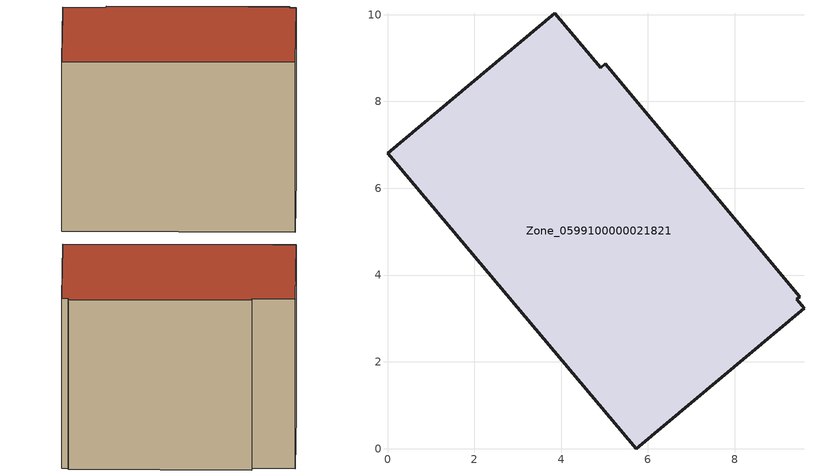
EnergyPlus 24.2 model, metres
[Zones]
Zone_0599100000021821
 floor ground (C_G): 9.5,3.5 9.43,3.44 9.6,3.24 5.73,0 0,6.81 3.85,10.03 4.91,8.77 5.02,8.87 z0
 wall outside (C_F): 9.5,3.5 5.02,8.87 4.91,8.77 3.85,10.03 0,6.81 5.73,0 9.6,3.24 9.43,3.44 9.5,3.5 z0:7.09
 roof outside (C_R): 9.43,3.44 9.5,3.5 5.02,8.87 4.91,8.77 3.85,10.03 0,6.81 5.73,0 9.6,3.24 z7.09
[BUILDING]
Pand.0599100000021821: North Axis=0; Terrain=City; Loads Convergence Tolerance Value=0.04; Temperature Convergence Tolerance Value=0.4; Solar Distribution=FullExterior; Maximum Number of Warmup Days=25; Minimum Number of Warmup Days=1
[Site:Location]
Rotterdam.The.Hague.AP_ZH_NLD Design_Conditions: Latitude=51.96; Longitude=4.45; Time Zone=1; Elevation=-4.5
[SITE:GROUNDTEMPERATURE:BUILDINGSURFACE]
18, 18, 18, 18, 18, 18, 18, 18, 18, 18, 18, 18
[MATERIAL] Thermal Absorptance=0.9; Solar Absorptance=0.7; Visible Absorptance=0.7
Name | Roughness | Thickness | Conductivity | Density | Specific Heat
G.TC.1946 | MediumSmooth | 0.15 | 1 | 540 | 1210
F.TC.1946 | Rough | 0.3 | 0.857143 | 1920 | 840
R.TC.1946 | MediumRough | 0.2 | 0.909091 | 1500 | 1000
[CONSTRUCTION]
C_G: G.TC.1946
C_F: F.TC.1946
C_R: R.TC.1946
[ZONE]
Zone_0599100000021821: Type=1; Multiplier=1; Ceiling Height=Autocalculate; Volume=Autocalculate; Floor Area=autocalculate; Part of Total Floor Area=Yes
[ZONEINFILTRATION:DESIGNFLOWRATE]
Infil_Zone_0599100000021821: Zone or ZoneList or Space or SpaceList=Zone_0599100000021821; Schedule=AlwaysOn; Design Flow Rate Calculation Method=Flow/Area; Flow Rate per Floor Area=0.003; Constant Term Coefficient=1; Temperature Term Coefficient=0; Velocity Term Coefficient=0; Velocity Squared Term Coefficient=0
[HVACTEMPLATE:ZONE:IDEALLOADSAIRSYSTEM]
Zone_0599100000021821: Maximum Heating Supply Air Temperature=50; Minimum Cooling Supply Air Temperature=13; Maximum Heating Supply Air Humidity Ratio=0.0156; Minimum Cooling Supply Air Humidity Ratio=0.0077; Heating Limit=NoLimit; Cooling Limit=NoLimit; Dehumidification Control Type=ConstantSensibleHeatRatio; Cooling Sensible Heat Ratio=0.7; Dehumidification Setpoint=60; Humidification Control Type=None; Humidification Setpoint=30; Outdoor Air Method=None; Outdoor Air Flow Rate per Person=0.00944; Outdoor Air Flow Rate per Zone Floor Area=0; Outdoor Air Flow Rate per Zone=0; Demand Controlled Ventilation Type=None; Outdoor Air Economizer Type=NoEconomizer; Heat Recovery Type=None; Sensible Heat Recovery Effectiveness=0.7; Latent Heat Recovery Effectiveness=0.65
[ZONECONTROL:THERMOSTAT]
ThermostatControl_Zone_0599100000021821: Zone or ZoneList=Zone_0599100000021821; Control Type Schedule=DualSetpointControlType; Control 1=Thermostat_Zone_0599100000021821; Temperature Difference Between Cutout And Setpoint=0
[THERMOSTATSETPOINT:DUALSETPOINT]
Thermostat_Zone_0599100000021821: Heating Setpoint Temperature Schedule=HeatingSetpoint_Zone_0599100000021821; Cooling Setpoint Temperature Schedule=CoolingSetpoint_Zone_0599100000021821
[SCHEDULE:COMPACT]
HeatingSetpoint_Zone_0599100000021821: Through: 12/31, For: AllDays, Until: 24:00, 21
CoolingSetpoint_Zone_0599100000021821: Through: 12/31, For: AllDays, Until: 24:00, 24
DualSetpointControlType: Through: 12/31, For: AllDays, Until: 24:00, 4
AlwaysOn: Through: 12/31, For: AllDays, Until: 24:00, 1
